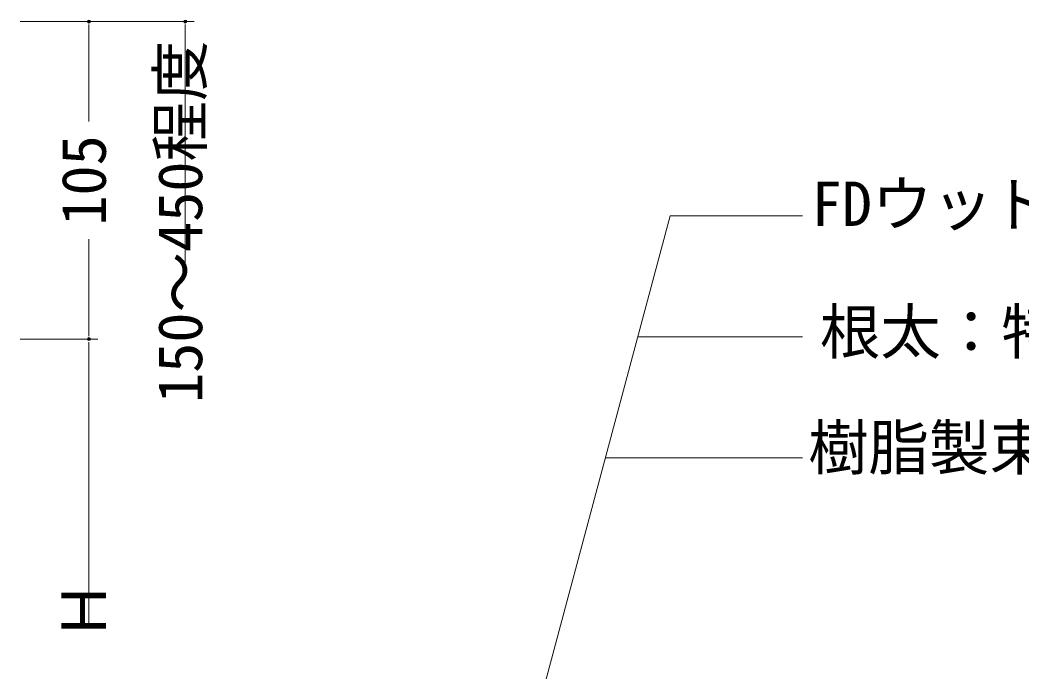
# Model space of a CAD drawing. Units: millimetres, scale not verified. Extents: x -900 to 900, y -400 to 400.
# Drawn here: x 277.3 to 608.8, y -165.2 to 50.4 of the extents above; entities that cross this region are included whole.
import ezdxf
from ezdxf.enums import TextEntityAlignment as Align

# ---------------------------------------------------------------- set-up
doc = ezdxf.new("R2010")
doc.units = ezdxf.units.MM
doc.header["$LTSCALE"] = 0.5
for name, color, linetype, lineweight in [('0-0_0', 6, 'Continuous', 18), ('1-0__1-0_', 3, 'Continuous', 18), ('1-5_MOJI', 7, 'Continuous', 18)]:
    doc.layers.add(name, color=color, linetype=linetype, lineweight=lineweight)
doc.styles.add('ＭＳ ゴシック', font='')
doc.styles.get('ＭＳ ゴシック').set_extended_font_data('MS Gothic')

# ---------------------------------------------------------------- blocks, each defined once
blk = doc.blocks.new('_DOT')
at = {"layer": '0-0_0', "color": 7, "lineweight": 20}
for p, q in [((-0.5, 0), (-1, 0)), ((0.25, 0), (-0.25, 0))]:
    blk.add_line(p, q, dxfattribs=at)
blk.add_circle((0, 0), 0.25, dxfattribs=at)

msp = doc.modelspace()

# ---------------------------------------------------------------- linework, layer by layer
at = {"layer": '1-5_MOJI'}
for p, q in [((277.3124, 49.8613), (303.0935, 49.8613)), ((277.3124, 49.8613), (334.9701, 49.8613)), ((300.0935, 47.8613), (300.0935, 16.8233)), ((331.9701, 47.8613), (331.9701, -29.8011)), ((300.0935, -53.1386), (300.0935, -22.1006)), ((277.3124, -55.1386), (303.0935, -55.1386)), ((277.3124, -55.1386), (303.0935, -55.1386)), ((481.7075, -54.3967), (536.1863, -54.3967)), ((300.0935, -57.1386), (300.0935, -150.5244)), ((470.9895, -94.3967), (536.1863, -94.3967))]:
    msp.add_line(p, q, dxfattribs=at)
msp.add_lwpolyline([(428.9907, -251.1386), (492.4255, -14.3967), (536.1863, -14.3967)], dxfattribs=at)

# ---------------------------------------------------------------- block references
at = {"layer": '1-5_MOJI', "xscale": 2, "yscale": 2}
for p, rotation in [((300.0935, 49.8613), 90), ((331.9701, 49.8613), 90), ((300.0935, -55.1386), 270), ((300.0935, -55.1386), 90)]:
    msp.add_blockref('_DOT', p, dxfattribs=dict(at, rotation=rotation))

# ---------------------------------------------------------------- texts
at = {"layer": '1-0__1-0_', "color": 7, "style": 'ＭＳ ゴシック'}
msp.add_text('FDウッド：t25*W145', height=14.66, dxfattribs=at).set_placement((539.1864, -22.0946), align=Align.BOTTOM_LEFT)
at = {"layer": '1-5_MOJI', "style": 'ＭＳ ゴシック'}
for s, p in [('150～450程度', (341.9701, -76.25)), ('105', (310.0935, -17.6387)), ('Ｈ', (310.0935, -154.9102))]:
    msp.add_text(s, height=14.66, rotation=90, dxfattribs=at).set_placement(p, align=Align.BOTTOM_LEFT)
for s, p in [('根太：特注高耐食鋼 t20*w60', (541.9464, -64.3967)), ('樹脂製束：マルチポストt15', (538.0166, -102.7012))]:
    msp.add_text(s, height=14.66, dxfattribs=at).set_placement(p, align=Align.BOTTOM_LEFT)

doc.saveas('drawing.dxf')
